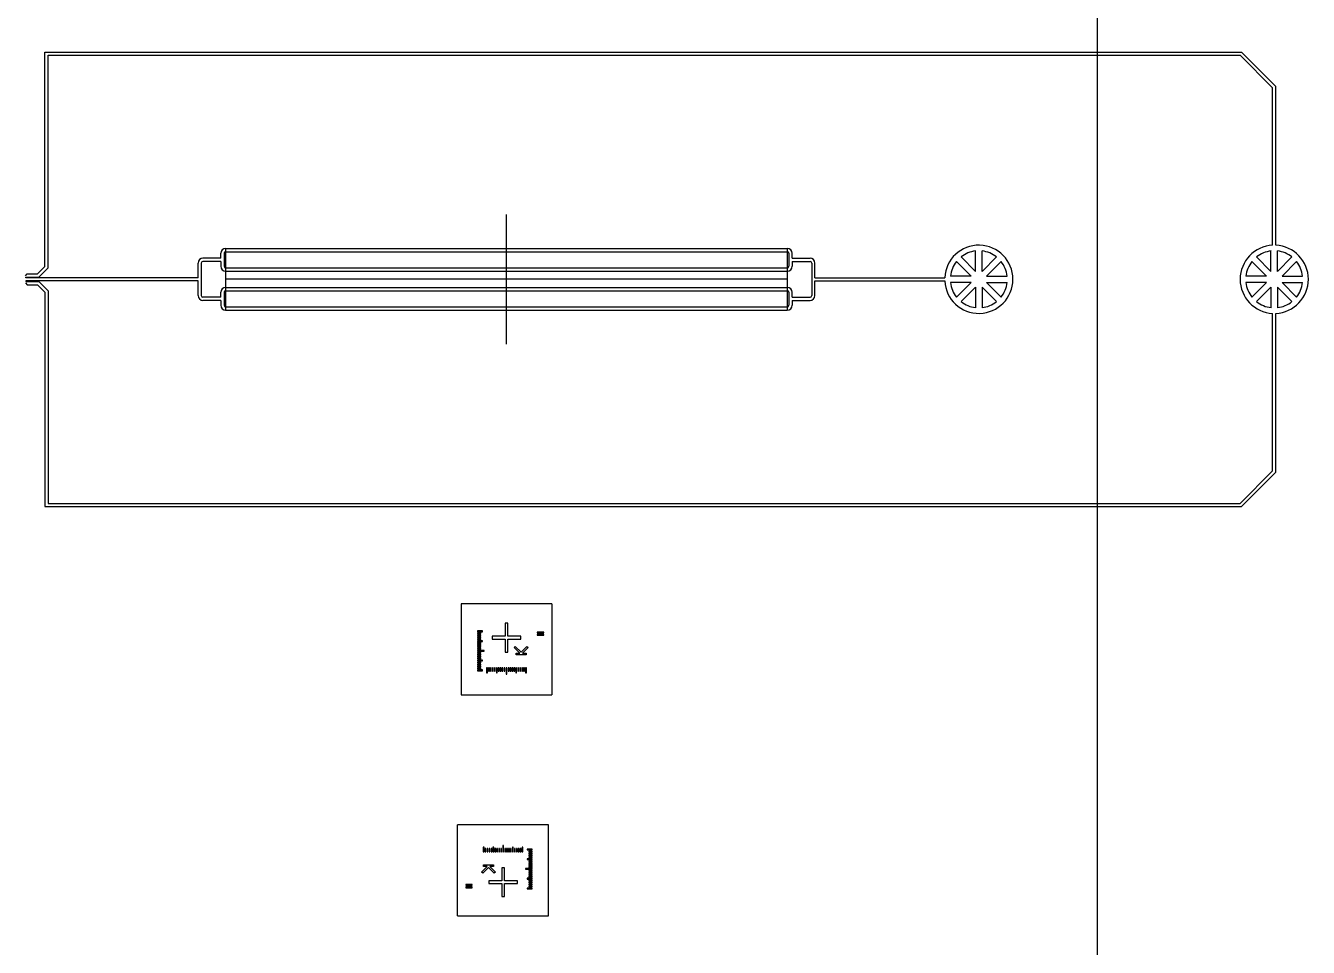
# Model space of a CAD drawing. Extents: x -119394 to 128420, y 74496 to 185496.
# Drawn here: x 35002 to 54756, y 132108 to 146302 of the extents above; entities that cross this region are included whole.
import ezdxf

# ---------------------------------------------------------------- set-up
doc = ezdxf.new("R2010")
doc.units = 13
doc.layers.add('CHROME', color=10, linetype='Continuous')
doc.layers.add('CL - Main', color=150, linetype='Continuous')

msp = doc.modelspace()

# ---------------------------------------------------------------- linework, layer by layer
for p, q in [((51507, 109496), (51507, 160496)), ((42407, 141396), (42407, 143396)), ((38082, 142871), (38082, 141921)), ((46732, 142871), (46732, 141921)), ((46732, 142396), (38082, 142396))]:
    msp.add_line(p, q)
at = {"layer": 'CHROME'}
for p, q in [((49631, 142516), (49631, 142832)), ((49731, 142516), (49731, 142832)), ((54181, 142516), (54181, 142832)), ((54281, 142516), (54281, 142832)), ((49561, 142446), (49337, 142669)), ((49631, 142516), (49408, 142740)), ((49731, 142516), (49954, 142740)), ((49802, 142446), (50025, 142669)), ((54111, 142446), (53887, 142669)), ((54181, 142516), (53958, 142740)), ((54281, 142516), (54504, 142740)), ((54352, 142446), (54575, 142669)), ((49561, 142446), (49245, 142446)), ((49802, 142446), (50118, 142446)), ((54111, 142446), (53795, 142446)), ((54352, 142446), (54668, 142446)), ((49561, 142346), (49245, 142346)), ((49561, 142346), (49337, 142123)), ((49631, 142275), (49408, 142052)), ((49631, 142275), (49631, 141959)), ((49731, 142275), (49954, 142052)), ((49731, 142275), (49731, 141959)), ((49802, 142346), (50025, 142123)), ((49802, 142346), (50118, 142346)), ((54111, 142346), (53795, 142346)), ((54111, 142346), (53887, 142123)), ((54181, 142275), (53958, 142052)), ((54181, 142275), (54181, 141959)), ((54281, 142275), (54504, 142052)), ((54281, 142275), (54281, 141959)), ((54352, 142346), (54575, 142123)), ((54352, 142346), (54668, 142346)), ((42429, 137100), (42385, 137100)), ((42385, 137100), (42385, 136900)), ((42429, 136900), (42429, 137100)), ((42037, 136981), (41962, 136981)), ((41962, 136981), (41962, 136969)), ((41962, 136969), (42037, 136969)), ((42012, 136951), (41962, 136951)), ((41962, 136951), (41962, 136939)), ((41962, 136939), (42012, 136939)), ((42012, 136921), (41962, 136921)), ((41962, 136921), (41962, 136909)), ((41962, 136909), (42012, 136909)), ((42012, 136939), (42012, 136951)), ((42012, 136909), (42012, 136921)), ((42037, 136969), (42037, 136981)), ((42385, 136900), (42185, 136900)), ((42185, 136900), (42185, 136856)), ((42629, 136900), (42429, 136900)), ((42629, 136856), (42629, 136900)), ((42882, 136964), (42882, 136952)), ((42982, 136964), (42882, 136964)), ((42882, 136952), (42982, 136952)), ((42982, 136927), (42882, 136927)), ((42882, 136927), (42882, 136915)), ((42882, 136915), (42982, 136915)), ((42982, 136952), (42982, 136964)), ((42982, 136915), (42982, 136927)), ((42012, 136891), (41962, 136891)), ((41962, 136891), (41962, 136879)), ((41962, 136879), (42012, 136879)), ((42012, 136861), (41962, 136861)), ((41962, 136861), (41962, 136849)), ((41962, 136849), (42012, 136849)), ((42037, 136831), (41962, 136831)), ((41962, 136831), (41962, 136819)), ((41962, 136819), (42037, 136819)), ((42012, 136801), (41962, 136801)), ((41962, 136801), (41962, 136789)), ((41962, 136789), (42012, 136789)), ((42012, 136771), (41962, 136771)), ((41962, 136771), (41962, 136759)), ((41962, 136759), (42012, 136759)), ((42012, 136741), (41962, 136741)), ((41962, 136741), (41962, 136729)), ((41962, 136729), (42012, 136729)), ((42012, 136711), (41962, 136711)), ((41962, 136711), (41962, 136699)), ((42012, 136879), (42012, 136891)), ((42012, 136849), (42012, 136861)), ((42012, 136789), (42012, 136801)), ((42012, 136759), (42012, 136771)), ((42012, 136729), (42012, 136741)), ((42012, 136699), (42012, 136711)), ((42037, 136819), (42037, 136831)), ((42185, 136856), (42385, 136856)), ((42385, 136856), (42385, 136656)), ((42429, 136656), (42429, 136856)), ((42429, 136856), (42629, 136856)), ((42525, 136724), (42543, 136742)), ((42610, 136638), (42525, 136724)), ((42543, 136742), (42632, 136653)), ((42632, 136653), (42720, 136742)), ((42739, 136724), (42653, 136638)), ((42720, 136742), (42739, 136724)), ((41962, 136699), (42012, 136699)), ((42062, 136681), (41962, 136681)), ((41962, 136681), (41962, 136669)), ((41962, 136669), (42062, 136669)), ((42012, 136651), (41962, 136651)), ((41962, 136651), (41962, 136639)), ((41962, 136639), (42012, 136639)), ((42012, 136621), (41962, 136621)), ((41962, 136621), (41962, 136609)), ((41962, 136609), (42012, 136609)), ((42012, 136591), (41962, 136591)), ((41962, 136591), (41962, 136579)), ((41962, 136579), (42012, 136579)), ((42012, 136561), (41962, 136561)), ((41962, 136561), (41962, 136549)), ((41962, 136549), (42012, 136549)), ((42037, 136531), (41962, 136531)), ((41962, 136531), (41962, 136519)), ((41962, 136519), (42037, 136519)), ((42012, 136639), (42012, 136651)), ((42012, 136609), (42012, 136621)), ((42012, 136579), (42012, 136591)), ((42012, 136549), (42012, 136561)), ((42037, 136519), (42037, 136531)), ((42062, 136669), (42062, 136681)), ((42385, 136656), (42429, 136656)), ((42554, 136612), (42554, 136638)), ((42554, 136638), (42610, 136638)), ((42710, 136612), (42554, 136612)), ((42653, 136638), (42710, 136638)), ((42710, 136638), (42710, 136612)), ((42012, 136501), (41962, 136501)), ((41962, 136501), (41962, 136489)), ((41962, 136489), (42012, 136489)), ((42012, 136471), (41962, 136471)), ((41962, 136471), (41962, 136459)), ((41962, 136459), (42012, 136459)), ((42012, 136441), (41962, 136441)), ((41962, 136441), (41962, 136429)), ((41962, 136429), (42012, 136429)), ((42012, 136411), (41962, 136411)), ((41962, 136411), (41962, 136399)), ((41962, 136399), (42012, 136399)), ((42037, 136381), (41962, 136381)), ((41962, 136381), (41962, 136369)), ((41962, 136369), (42037, 136369)), ((42012, 136489), (42012, 136501)), ((42012, 136459), (42012, 136471)), ((42012, 136429), (42012, 136441)), ((42012, 136399), (42012, 136411)), ((42037, 136369), (42037, 136381)), ((42101, 136413), (42101, 136338)), ((42113, 136413), (42101, 136413)), ((42101, 136338), (42113, 136338)), ((42113, 136338), (42113, 136413)), ((42131, 136413), (42131, 136363)), ((42143, 136413), (42131, 136413)), ((42131, 136363), (42143, 136363)), ((42143, 136363), (42143, 136413)), ((42161, 136413), (42161, 136363)), ((42173, 136413), (42161, 136413)), ((42161, 136363), (42173, 136363)), ((42173, 136363), (42173, 136413)), ((42191, 136413), (42191, 136363)), ((42203, 136413), (42191, 136413)), ((42191, 136363), (42203, 136363)), ((42203, 136363), (42203, 136413)), ((42221, 136413), (42221, 136363)), ((42233, 136413), (42221, 136413)), ((42221, 136363), (42233, 136363)), ((42233, 136363), (42233, 136413)), ((42251, 136413), (42251, 136338)), ((42263, 136413), (42251, 136413)), ((42251, 136338), (42263, 136338)), ((42263, 136338), (42263, 136413)), ((42281, 136413), (42281, 136363)), ((42293, 136413), (42281, 136413)), ((42281, 136363), (42293, 136363)), ((42293, 136363), (42293, 136413)), ((42311, 136413), (42311, 136363)), ((42323, 136413), (42311, 136413)), ((42311, 136363), (42323, 136363)), ((42323, 136363), (42323, 136413)), ((42341, 136413), (42341, 136363)), ((42353, 136413), (42341, 136413)), ((42341, 136363), (42353, 136363)), ((42353, 136363), (42353, 136413)), ((42371, 136413), (42371, 136363)), ((42383, 136413), (42371, 136413)), ((42371, 136363), (42383, 136363)), ((42383, 136363), (42383, 136413)), ((42401, 136413), (42401, 136313)), ((42413, 136413), (42401, 136413)), ((42401, 136313), (42413, 136313)), ((42413, 136313), (42413, 136413)), ((42431, 136413), (42431, 136363)), ((42443, 136413), (42431, 136413)), ((42431, 136363), (42443, 136363)), ((42443, 136363), (42443, 136413)), ((42461, 136413), (42461, 136363)), ((42473, 136413), (42461, 136413)), ((42461, 136363), (42473, 136363)), ((42473, 136363), (42473, 136413)), ((42491, 136413), (42491, 136363)), ((42503, 136413), (42491, 136413)), ((42491, 136363), (42503, 136363)), ((42503, 136363), (42503, 136413)), ((42521, 136413), (42521, 136363)), ((42533, 136413), (42521, 136413)), ((42521, 136363), (42533, 136363)), ((42533, 136363), (42533, 136413)), ((42551, 136413), (42551, 136338)), ((42563, 136413), (42551, 136413)), ((42551, 136338), (42563, 136338)), ((42563, 136338), (42563, 136413)), ((42581, 136413), (42581, 136363)), ((42593, 136413), (42581, 136413)), ((42581, 136363), (42593, 136363)), ((42593, 136363), (42593, 136413)), ((42611, 136413), (42611, 136363)), ((42623, 136413), (42611, 136413)), ((42611, 136363), (42623, 136363)), ((42623, 136363), (42623, 136413)), ((42641, 136413), (42641, 136363)), ((42653, 136413), (42641, 136413)), ((42641, 136363), (42653, 136363)), ((42653, 136363), (42653, 136413)), ((42671, 136413), (42671, 136363)), ((42683, 136413), (42671, 136413)), ((42671, 136363), (42683, 136363)), ((42683, 136363), (42683, 136413)), ((42701, 136413), (42701, 136338)), ((42713, 136413), (42701, 136413)), ((42701, 136338), (42713, 136338)), ((42713, 136338), (42713, 136413)), ((42061, 133653), (42049, 133653)), ((42049, 133653), (42049, 133578)), ((42049, 133578), (42061, 133578)), ((42061, 133578), (42061, 133653)), ((42091, 133628), (42079, 133628)), ((42079, 133628), (42079, 133578)), ((42079, 133578), (42091, 133578)), ((42091, 133578), (42091, 133628)), ((42121, 133628), (42109, 133628)), ((42109, 133628), (42109, 133578)), ((42109, 133578), (42121, 133578)), ((42121, 133578), (42121, 133628)), ((42151, 133628), (42139, 133628)), ((42139, 133628), (42139, 133578)), ((42139, 133578), (42151, 133578)), ((42151, 133578), (42151, 133628)), ((42181, 133628), (42169, 133628)), ((42169, 133628), (42169, 133578)), ((42169, 133578), (42181, 133578)), ((42181, 133578), (42181, 133628)), ((42211, 133653), (42199, 133653)), ((42199, 133653), (42199, 133578)), ((42199, 133578), (42211, 133578)), ((42211, 133578), (42211, 133653)), ((42241, 133628), (42229, 133628)), ((42229, 133628), (42229, 133578)), ((42229, 133578), (42241, 133578)), ((42241, 133578), (42241, 133628)), ((42271, 133628), (42259, 133628)), ((42259, 133628), (42259, 133578)), ((42259, 133578), (42271, 133578)), ((42271, 133578), (42271, 133628)), ((42301, 133628), (42289, 133628)), ((42289, 133628), (42289, 133578)), ((42289, 133578), (42301, 133578)), ((42301, 133578), (42301, 133628)), ((42331, 133628), (42319, 133628)), ((42319, 133628), (42319, 133578)), ((42319, 133578), (42331, 133578)), ((42331, 133578), (42331, 133628)), ((42361, 133678), (42349, 133678)), ((42349, 133678), (42349, 133578)), ((42349, 133578), (42361, 133578)), ((42361, 133578), (42361, 133678)), ((42391, 133628), (42379, 133628)), ((42379, 133628), (42379, 133578)), ((42379, 133578), (42391, 133578)), ((42391, 133578), (42391, 133628)), ((42421, 133628), (42409, 133628)), ((42409, 133628), (42409, 133578)), ((42409, 133578), (42421, 133578)), ((42421, 133578), (42421, 133628)), ((42451, 133628), (42439, 133628)), ((42439, 133628), (42439, 133578)), ((42439, 133578), (42451, 133578)), ((42451, 133578), (42451, 133628)), ((42481, 133628), (42469, 133628)), ((42469, 133628), (42469, 133578)), ((42469, 133578), (42481, 133578)), ((42481, 133578), (42481, 133628)), ((42511, 133653), (42499, 133653)), ((42499, 133653), (42499, 133578)), ((42499, 133578), (42511, 133578)), ((42511, 133578), (42511, 133653)), ((42541, 133628), (42529, 133628)), ((42529, 133628), (42529, 133578)), ((42529, 133578), (42541, 133578)), ((42541, 133578), (42541, 133628)), ((42571, 133628), (42559, 133628)), ((42559, 133628), (42559, 133578)), ((42559, 133578), (42571, 133578)), ((42571, 133578), (42571, 133628)), ((42601, 133628), (42589, 133628)), ((42589, 133628), (42589, 133578)), ((42589, 133578), (42601, 133578)), ((42601, 133578), (42601, 133628)), ((42631, 133628), (42619, 133628)), ((42619, 133628), (42619, 133578)), ((42619, 133578), (42631, 133578)), ((42631, 133578), (42631, 133628)), ((42661, 133653), (42649, 133653)), ((42649, 133653), (42649, 133578)), ((42649, 133578), (42661, 133578)), ((42661, 133578), (42661, 133653)), ((42800, 133622), (42725, 133622)), ((42725, 133622), (42725, 133610)), ((42725, 133610), (42800, 133610)), ((42800, 133592), (42750, 133592)), ((42750, 133592), (42750, 133580)), ((42750, 133580), (42800, 133580)), ((42800, 133562), (42750, 133562)), ((42750, 133562), (42750, 133550)), ((42750, 133550), (42800, 133550)), ((42800, 133610), (42800, 133622)), ((42800, 133580), (42800, 133592)), ((42800, 133550), (42800, 133562)), ((42023, 133268), (42109, 133354)), ((42052, 133354), (42052, 133380)), ((42052, 133380), (42208, 133380)), ((42109, 133354), (42052, 133354)), ((42208, 133354), (42152, 133354)), ((42152, 133354), (42237, 133268)), ((42208, 133380), (42208, 133354)), ((42800, 133472), (42725, 133472)), ((42725, 133472), (42725, 133460)), ((42725, 133460), (42800, 133460)), ((42800, 133532), (42750, 133532)), ((42750, 133532), (42750, 133520)), ((42750, 133520), (42800, 133520)), ((42800, 133502), (42750, 133502)), ((42750, 133502), (42750, 133490)), ((42750, 133490), (42800, 133490)), ((42800, 133442), (42750, 133442)), ((42750, 133442), (42750, 133430)), ((42750, 133430), (42800, 133430)), ((42800, 133412), (42750, 133412)), ((42750, 133412), (42750, 133400)), ((42750, 133400), (42800, 133400)), ((42800, 133382), (42750, 133382)), ((42750, 133382), (42750, 133370)), ((42750, 133370), (42800, 133370)), ((42800, 133352), (42750, 133352)), ((42750, 133352), (42750, 133340)), ((42800, 133520), (42800, 133532)), ((42800, 133490), (42800, 133502)), ((42800, 133460), (42800, 133472)), ((42800, 133430), (42800, 133442)), ((42800, 133400), (42800, 133412)), ((42800, 133370), (42800, 133382)), ((42800, 133340), (42800, 133352)), ((42042, 133250), (42023, 133268)), ((42130, 133338), (42042, 133250)), ((42219, 133250), (42130, 133338)), ((42237, 133268), (42219, 133250)), ((42333, 133335), (42333, 133135)), ((42377, 133335), (42333, 133335)), ((42377, 133135), (42377, 133335)), ((42800, 133322), (42700, 133322)), ((42700, 133322), (42700, 133310)), ((42700, 133310), (42800, 133310)), ((42800, 133172), (42725, 133172)), ((42725, 133172), (42725, 133160)), ((42725, 133160), (42800, 133160)), ((42750, 133340), (42800, 133340)), ((42800, 133292), (42750, 133292)), ((42750, 133292), (42750, 133280)), ((42750, 133280), (42800, 133280)), ((42800, 133262), (42750, 133262)), ((42750, 133262), (42750, 133250)), ((42750, 133250), (42800, 133250)), ((42800, 133232), (42750, 133232)), ((42750, 133232), (42750, 133220)), ((42750, 133220), (42800, 133220)), ((42800, 133202), (42750, 133202)), ((42750, 133202), (42750, 133190)), ((42750, 133190), (42800, 133190)), ((42800, 133310), (42800, 133322)), ((42800, 133280), (42800, 133292)), ((42800, 133250), (42800, 133262)), ((42800, 133220), (42800, 133232)), ((42800, 133190), (42800, 133202)), ((42800, 133160), (42800, 133172)), ((41880, 133076), (41780, 133076)), ((41780, 133076), (41780, 133064)), ((41780, 133064), (41880, 133064)), ((41880, 133039), (41780, 133039)), ((41780, 133039), (41780, 133027)), ((41780, 133027), (41880, 133027)), ((41880, 133064), (41880, 133076)), ((41880, 133027), (41880, 133039)), ((42333, 133135), (42133, 133135)), ((42133, 133135), (42133, 133091)), ((42133, 133091), (42333, 133091)), ((42333, 133091), (42333, 132891)), ((42577, 133135), (42377, 133135)), ((42377, 132891), (42377, 133091)), ((42377, 133091), (42577, 133091)), ((42577, 133091), (42577, 133135)), ((42800, 133022), (42725, 133022)), ((42725, 133022), (42725, 133010)), ((42725, 133010), (42800, 133010)), ((42800, 133142), (42750, 133142)), ((42750, 133142), (42750, 133130)), ((42750, 133130), (42800, 133130)), ((42800, 133112), (42750, 133112)), ((42750, 133112), (42750, 133100)), ((42750, 133100), (42800, 133100)), ((42800, 133082), (42750, 133082)), ((42750, 133082), (42750, 133070)), ((42750, 133070), (42800, 133070)), ((42800, 133052), (42750, 133052)), ((42750, 133052), (42750, 133040)), ((42750, 133040), (42800, 133040)), ((42800, 133130), (42800, 133142)), ((42800, 133100), (42800, 133112)), ((42800, 133070), (42800, 133082)), ((42800, 133040), (42800, 133052)), ((42800, 133010), (42800, 133022)), ((42333, 132891), (42377, 132891))]:
    msp.add_line(p, q, dxfattribs=at)
for centre, start, end in [((49681, 142396), 96.5242, 128.4758), ((49681, 142396), 51.5242, 83.4758), ((54231, 142396), 96.5242, 128.4758), ((54231, 142396), 51.5242, 83.4758), ((49681, 142396), 141.5242, 173.4758), ((49681, 142396), 6.5242, 38.4758), ((54231, 142396), 141.5242, 173.4758), ((54231, 142396), 6.5242, 38.4758), ((49681, 142396), 186.5242, 218.4758), ((49681, 142396), 321.5242, 353.4758), ((54231, 142396), 186.5242, 218.4758), ((54231, 142396), 321.5242, 353.4758), ((49681, 142396), 231.5242, 263.4758), ((49681, 142396), 276.5242, 308.4758), ((54231, 142396), 231.5242, 263.4758), ((54231, 142396), 276.5242, 308.4758)]:
    msp.add_arc(centre, 439, start, end, dxfattribs=at)
at = {"layer": 'CL - Main'}
for p, q in [((35298, 142593), (35298, 145896)), ((35298, 145896), (53727, 145896)), ((35348, 142572), (35348, 145846)), ((35348, 145846), (53706, 145846)), ((54206, 145346), (53706, 145846)), ((54256, 145367), (53727, 145896)), ((54206, 142920), (54206, 145346)), ((54256, 142920), (54256, 145367)), ((38082, 142871), (46732, 142871)), ((37657, 142421), (37657, 142646)), ((37707, 142646), (37707, 142146)), ((38007, 142721), (37732, 142721)), ((38007, 142671), (37732, 142671)), ((38007, 142721), (38007, 142796)), ((38007, 142671), (38007, 142596)), ((38057, 142796), (38057, 142596)), ((38082, 142821), (46732, 142821)), ((46757, 142796), (46757, 142596)), ((46807, 142721), (46807, 142796)), ((46807, 142721), (47082, 142721)), ((46807, 142671), (46807, 142596)), ((46807, 142671), (47082, 142671)), ((47107, 142646), (47107, 142146)), ((47157, 142421), (47157, 142646)), ((34997, 142451), (35027, 142481)), ((35007, 142421), (35007, 142431)), ((35007, 142431), (35207, 142431)), ((35027, 142481), (35186, 142481)), ((35186, 142481), (35298, 142593)), ((35207, 142431), (35348, 142572)), ((38082, 142571), (46732, 142571)), ((38082, 142521), (46732, 142521)), ((34997, 142341), (35027, 142311)), ((37657, 142421), (35007, 142421)), ((35007, 142371), (35007, 142361)), ((37657, 142371), (35007, 142371)), ((35007, 142361), (35207, 142361)), ((35027, 142311), (35186, 142311)), ((35186, 142311), (35298, 142199)), ((35207, 142361), (35348, 142219)), ((37657, 142146), (37657, 142371)), ((38082, 142271), (46732, 142271)), ((47157, 142421), (49157, 142421)), ((47157, 142146), (47157, 142371)), ((47157, 142371), (49157, 142371)), ((35298, 142199), (35298, 138896)), ((35348, 142219), (35348, 138946)), ((38007, 142121), (37732, 142121)), ((38007, 142071), (37732, 142071)), ((38007, 142121), (38007, 142196)), ((38007, 142071), (38007, 141996)), ((38057, 142196), (38057, 141996)), ((38082, 142221), (46732, 142221)), ((46757, 142196), (46757, 141996)), ((46807, 142121), (46807, 142196)), ((46807, 142121), (47082, 142121)), ((46807, 142071), (46807, 141996)), ((46807, 142071), (47082, 142071)), ((38082, 141971), (46732, 141971)), ((38082, 141921), (46732, 141921)), ((54206, 139446), (54206, 141871)), ((54256, 139425), (54256, 141871)), ((54206, 139446), (53706, 138946)), ((54256, 139425), (53727, 138896)), ((35298, 138896), (53727, 138896)), ((35348, 138946), (53706, 138946)), ((43107, 137396), (41707, 137396)), ((41707, 137396), (41707, 135996)), ((43107, 137396), (43107, 135996)), ((41707, 135996), (43107, 135996)), ((41655, 132596), (41655, 133996)), ((43055, 133996), (41655, 133996)), ((43055, 132596), (43055, 133996)), ((41655, 132596), (43055, 132596))]:
    msp.add_line(p, q, dxfattribs=at)
for centre, radius, start, end in [((38082, 142796), 75, 90, 180), ((46732, 142796), 75, 0, 90), ((49681, 142396), 525, 182.7294, 177.2706), ((54231, 142396), 525, 92.7294, 267.2706), ((54231, 142396), 525, 272.7294, 87.2706), ((37732, 142646), 75, 90, 180), ((37732, 142646), 25, 90, 180), ((38082, 142796), 25, 90, 180), ((46732, 142796), 25, 0, 90), ((47082, 142646), 75, 0, 90), ((47082, 142646), 25, 0, 90), ((38082, 142596), 75, 180, 270), ((38082, 142596), 25, 180, 270), ((46732, 142596), 25, 270, 0), ((46732, 142596), 75, 270, 0), ((38082, 142196), 75, 90, 180), ((46732, 142196), 75, 0, 90), ((37732, 142146), 75, 180, 270), ((37732, 142146), 25, 180, 270), ((38082, 142196), 25, 90, 180), ((46732, 142196), 25, 0, 90), ((47082, 142146), 25, 270, 0), ((47082, 142146), 75, 270, 0), ((38082, 141996), 75, 180, 270), ((38082, 141996), 25, 180, 270), ((46732, 141996), 25, 270, 0), ((46732, 141996), 75, 270, 0)]:
    msp.add_arc(centre, radius, start, end, dxfattribs=at)

doc.saveas('drawing.dxf')
